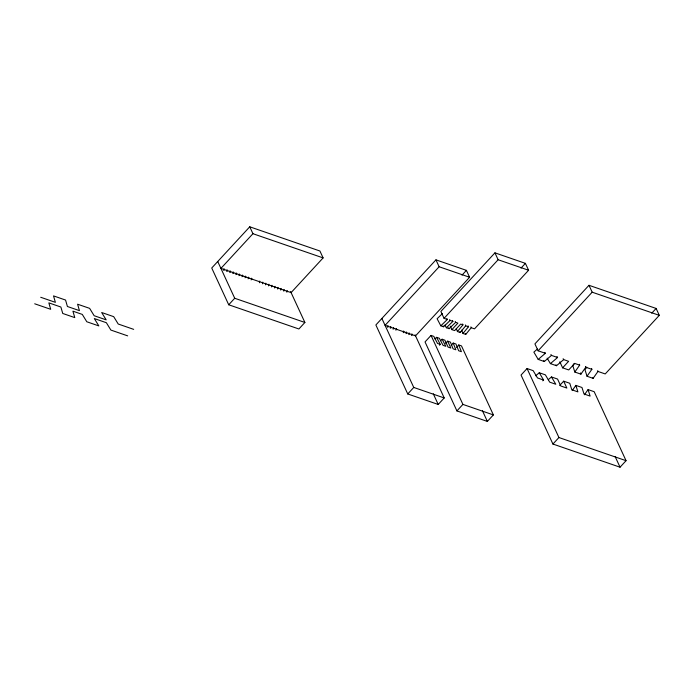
<?xml version="1.0" encoding="UTF-8"?>
<svg xmlns="http://www.w3.org/2000/svg" width="694" height="694" viewBox="0 0 694 694"><rect width="100%" height="100%" fill="white"/><g stroke="black" fill="none" stroke-linecap="round" stroke-linejoin="round"><path stroke-width="1.04" d="M259.4 282.744L259.756 281.07M262.453 283.803L262.809 282.12M265.507 284.852L265.854 283.178M268.552 285.902L268.908 284.228M271.606 286.96L271.961 285.277M274.659 288.01L275.006 286.336M277.704 289.06L278.06 287.385M280.758 290.118L281.113 288.435M283.811 291.168L284.158 289.493M286.865 292.217L287.212 290.543M574.294 363.378L572.784 365.538L574.814 372.036L580.913 374.144L585.771 367.23L585.51 366.423M574.814 372.036L579.664 365.131L579.412 364.315M586.803 367.161L584.99 369.746L587.02 376.252L593.118 378.351L597.968 371.446L597.716 370.631M572.229 390.566L575.873 385.387L581.971 387.486L584.01 393.984L590.108 396.092L588.078 389.594L594.177 391.702L626.057 460.686L620.046 467.201L552.927 444.039L521.047 375.055L527.058 368.54L533.157 370.648L537.503 377.944L543.602 380.052L542.708 380.815M587.02 376.252L591.869 369.338L591.618 368.523M584.435 394.773L588.078 389.594M403.24 332.695L403.925 331.862L403.596 331.021M406.016 333.658L406.701 332.816L406.363 331.975M408.783 334.612L409.469 333.771L409.139 332.938M411.551 335.566L412.236 334.725L411.906 333.892M465.353 324.966L465.691 325.807L460.209 332.504L457.433 331.541L462.924 324.853L462.586 324.011M451.143 345.569L453.199 343.062L455.967 344.016L458.63 350.73L461.397 351.693L458.734 344.97L456.678 347.477M470.896 326.883L471.226 327.715L465.743 334.413L462.976 333.458L468.459 326.761L468.129 325.92M323.109 257.908L252.937 233.704L220.926 268.396L291.098 292.608L323.109 257.908L319.925 251.011L249.753 226.799L211.731 268.014L228.716 304.77L298.888 328.982L304.892 322.467L290.586 291.515M228.716 304.77L234.719 298.264L304.892 322.467M469.604 277.262L439.137 266.756L385.066 325.356L415.533 335.861L469.604 277.262L466.411 270.365L435.953 259.851L375.87 324.966L407.751 393.958L438.209 404.463L444.221 397.957L415.038 334.794M462.031 275.119L466.411 270.365M471.226 327.715L474.523 328.852L528.594 270.252L525.401 263.356L494.943 252.842L440.872 311.45L444.056 318.346L447.352 319.483L440.82 325.816L437.107 318.728L442.416 313.593M444.056 318.346L498.127 259.747L528.594 270.252M439.476 345.196L440.291 344.406L437.524 343.452L433.811 336.373L431.043 335.419L425.032 341.925L456.912 410.917L487.37 421.423L493.382 414.917L461.501 345.924L458.734 344.97M450.302 326.189L451.898 329.633L457.91 323.126L455.663 322.346L455.195 321.461M445.652 343.322L447.656 341.153L450.423 342.107L453.087 348.822L455.863 349.776L453.199 343.062M521.021 268.11L525.401 263.356M407.751 393.958L413.754 387.443L444.221 397.957M456.912 410.917L462.915 404.402L493.382 414.917M597.968 371.446L605.229 373.945L659.3 315.345L656.116 308.448L588.989 285.295L534.918 343.894L538.11 350.791L545.363 353.298L538.197 359.405L533.86 352.11L537.442 349.056M538.11 350.791L592.182 292.191L659.3 315.345M559.824 361.791L562.608 367.829L568.62 361.314L563.675 359.613L563.129 358.703M559.659 385.517L563.667 381.171L569.774 383.279L571.804 389.776L577.902 391.884L575.873 385.387M651.727 313.202L656.116 308.448M552.927 444.039L558.93 437.532L626.057 460.686M387.547 327.282L388.362 326.492L387.903 325.607M390.314 328.236L391.13 327.447L390.67 326.562M393.082 329.19L393.897 328.401L393.437 327.516M395.858 330.153L396.673 329.355L396.205 328.47M440.82 325.816L443.587 326.77L450.12 320.437L452.896 321.391L446.363 327.724L444.967 325.07M434.947 338.906L436.578 337.327L439.345 338.282L443.058 345.36L445.834 346.315L442.121 339.236L440.664 340.641M446.363 327.724L449.131 328.678L455.663 322.346M223.659 270.417L224.552 269.654L224.006 268.734M226.704 271.467L227.606 270.703L227.059 269.793M229.757 272.516L230.651 271.753L230.113 270.842M232.811 273.575L233.704 272.811L233.158 271.892M235.865 274.624L236.758 273.861L236.212 272.95M238.909 275.674L239.803 274.911L239.265 274M241.963 276.733L242.857 275.969L242.319 275.05M245.017 277.782L245.91 277.019L245.364 276.108M248.062 278.832L248.964 278.068L248.417 277.158M251.115 279.89L252.009 279.127L251.471 278.207M538.197 359.405L544.304 361.513L551.47 355.397L557.568 357.505L550.403 363.621L547.15 358.147M535.681 375.81L539.264 372.747L545.363 374.855L549.709 382.151L555.807 384.259L551.461 376.963L548.277 379.679M550.403 363.621L556.51 365.721L563.675 359.613M462.924 324.853L460.677 324.081L454.665 330.587L451.898 329.633M465.691 325.807L468.459 326.761M579.664 365.131L574.719 363.422L568.716 369.937L562.608 367.829M585.771 367.23L591.869 369.338M442.121 339.236L444.889 340.19L448.072 347.095L450.848 348.05L447.656 341.153M551.461 376.963L557.568 379.071L560.752 385.968L566.859 388.067L563.667 381.171M40.712 297.275L55.373 302.341L53.525 295.896L65.557 300.051L67.405 306.488L79.446 310.643L77.589 304.206L89.63 308.353L94.15 315.718L106.182 319.865L101.662 312.508L113.695 316.655L118.223 324.02L133.673 329.355M34.7 303.79L50.705 309.307L48.849 302.87L60.881 307.026L62.738 313.462L74.77 317.609L72.922 311.172L82.282 314.408L86.802 321.764L98.843 325.92L94.315 318.555L106.356 322.71L110.875 330.066L127.67 335.861M557.03 356.595L557.568 357.505M550.923 354.487L551.47 355.397M555.963 364.81L556.51 365.721M544.825 352.387L545.363 353.298M543.758 360.602L544.304 361.513M539.264 372.747L543.602 380.052M452.427 320.507L452.896 321.391M449.66 319.552L450.12 320.437M446.893 318.598L447.352 319.483M448.662 327.794L449.131 328.678M443.128 325.885L443.587 326.77M436.578 337.327L440.291 344.406M588.989 285.295L592.182 292.191M615.11 456.513L620.046 467.201M494.943 252.842L498.127 259.747M527.058 368.54L558.93 437.532M435.953 259.851L439.137 266.756M482.434 410.735L487.37 421.423M431.043 335.419L462.915 404.402M433.273 393.776L438.209 404.463M381.882 318.459L413.754 387.443M249.753 226.799L252.937 233.704M217.734 261.499L234.719 298.264M465.414 333.571L465.743 334.413M461.64 330.092L462.976 333.458M459.87 331.663L460.209 332.504M456.27 328.609L457.433 331.541M592.867 377.545L593.118 378.351M580.531 372.93L580.913 374.144"/></g></svg>
